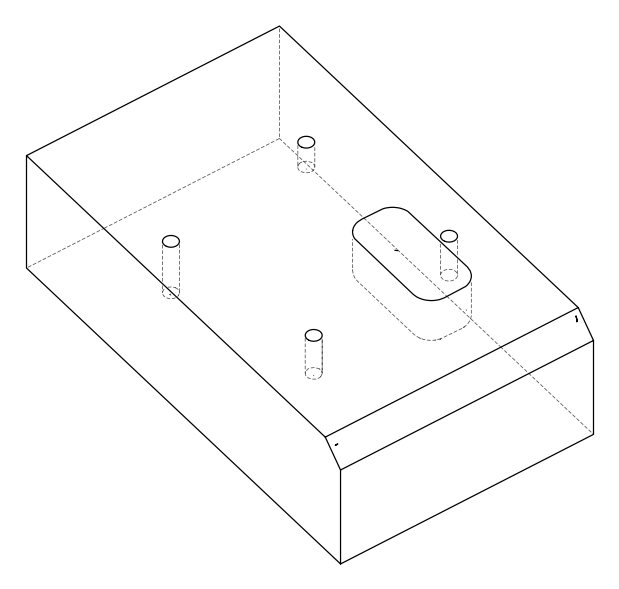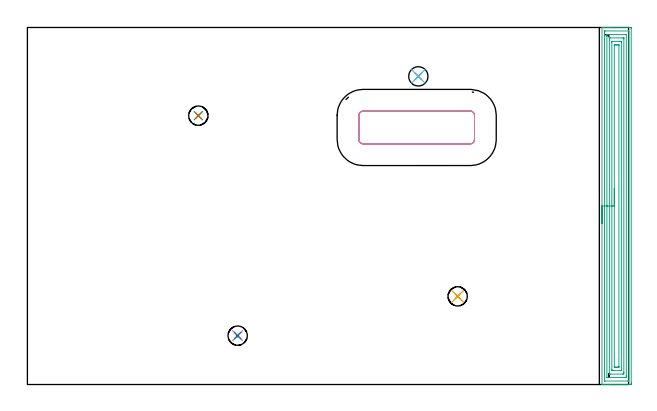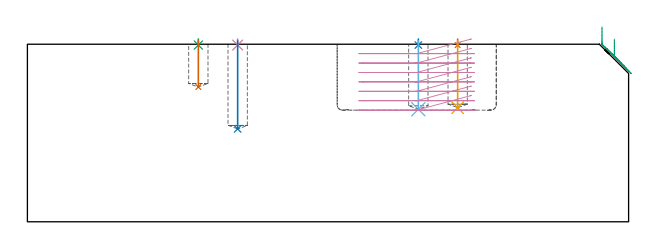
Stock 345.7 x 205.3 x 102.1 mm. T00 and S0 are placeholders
(PLAN: 10 operations, 3 tool changes, 14.2 min)
(1 SPOT_DRILL | STEP1POCKET | NXT0321_9005460120000 | 0.03 min | 0 mm3)
(2 SPOT_DRILL_1 | STEP1POCKET_1 | NXT0321_9005460120000 | 0.03 min | 1 mm3)
(3 SPOT_DRILL_2 | STEP1POCKET_2 | NXT0321_9005460120000 | 0.03 min | 1 mm3)
(4 SPOT_DRILL_3 | STEP1POCKET_3 | NXT0321_9005460120000 | 0.03 min | 1 mm3)
(5 DRILL_BLIND_HOLE_INTO_CENTER | STEP1POCKET | NXT0301_082 | 0.16 min | 3390 mm3)
(6 DRILL_BLIND_HOLE_INTO_CENTER_1 | STEP1POCKET_1 | NXT0301_082 | 0.16 min | 3478 mm3)
(7 DRILL_BLIND_HOLE_INTO_CENTER_2 | STEP1POCKET_2 | NXT0301_082 | 0.11 min | 2242 mm3)
(8 DRILL_BLIND_HOLE_INTO_CENTER_3 | STEP1POCKET_3 | NXT0301_082 | 0.2 min | 4567 mm3)
(9 AREA_MILL | FG_CHAMFER_SURFACE | UGT0205_001 | 10.2 min | 28973 mm3)
(10 MILL_RECTANGULAR_POCKET | POCKET_RECTANGULAR_STRAIGHT | NXT0201_007 | Follow Part, ap 6.25, ae 75% | 3.28 min | 144011 mm3)
(TOOL NXT0321_9005460120000 | NC Spot Drill, 142deg, 12mm, Carbide, Uncoated | D12 PA142 FL30 Z2)
(TOOL NXT0301_082 | Carbide Drill 11.1mm [860.1-1110-033A1-MM 2214] | D11.1 PA140 FL55 Z2)
(TOOL UGT0205_001 | Chamfer Mill 20 x 3 x 45 deg. | D20 FL50 Z2)
(TOOL NXT0201_007 | ENDMILL 25mm [R216.25-25050GCK54P 1620] | D25 R3 FL54 Z5)
(OP 1 SPOT_DRILL)
G17 G21 G94 G90
T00 M6
G54
G17 G0 G90 X247.4 Y50.7 S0 M3
G43 Z112.1 H0
G94 G81 G98 Z101.622 F250. R105.1
G80
M5
M2
(OP 2 SPOT_DRILL_1)
G17 G21 G94 G90
T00 M6
G54
G17 G0 G90 X224.8 Y177.2 S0 M3
G43 Z112.1 H0
G94 G81 G98 Z101.622 F250. R105.1
G80
M5
M2
(OP 3 SPOT_DRILL_2)
G17 G21 G94 G90
T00 M6
G54
G17 G0 G90 X98.3 Y154.6 S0 M3
G43 Z112.1 H0
G94 G81 G98 Z101.622 F250. R105.1
G80
M5
M2
(OP 4 SPOT_DRILL_3)
G17 G21 G94 G90
T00 M6
G54
G17 G0 G90 X120.9 Y28.1 S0 M3
G43 Z112.1 H0
G94 G81 G98 Z101.622 F250. R105.1
G80
M5
M2
(OP 5 DRILL_BLIND_HOLE_INTO_CENTER)
G17 G21 G94 G90
T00 M6
G54
G17 G0 G90 X247.4 Y50.7 S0 M3
G43 Z112.1 H1
G94 G81 G98 Z65.6 F250. R104.1
G80
M5
M2
(OP 6 DRILL_BLIND_HOLE_INTO_CENTER_1)
G17 G21 G94 G90
T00 M6
G54
G17 G0 G90 X224.8 Y177.2 S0 M3
G43 Z112.1 H1
G94 G81 G98 Z64.7 F250. R104.1
G80
M5
M2
(OP 7 DRILL_BLIND_HOLE_INTO_CENTER_2)
G17 G21 G94 G90
T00 M6
G54
G17 G0 G90 X98.3 Y154.6 S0 M3
G43 Z112.1 H1
G94 G81 G98 Z77.5 F250. R104.1
G80
M5
M2
(OP 8 DRILL_BLIND_HOLE_INTO_CENTER_3)
G17 G21 G94 G90
T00 M6
G54
G17 G0 G90 X120.9 Y28.1 S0 M3
G43 Z112.1 H1
G94 G81 G98 Z53.4 F250. R104.1
G80
M5
M2
(OP 9 AREA_MILL)
G17 G21 G94 G90
T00 M6
G54
G17 G0 G90 X330.4 Y92.653 S1061 M3
G43 Z112.1 H0
G94 G1 Y92.691 Z111.228 F250.
Y92.805 Z110.363
Y92.993 Z109.512
Y93.256 Z108.68
Y93.59 Z107.874
Y93.992 Z107.1
Y94.461 Z106.364
Y94.992 Z105.672
Y95.582 Z105.029
Y96.225 Z104.44
Y96.917 Z103.908
Y97.653 Z103.44
Y98.427 Z103.037
Y99.233 Z102.703
Y100.065 Z102.441
Y100.916 Z102.252
Y101.781 Z102.138
Y102.653 Z102.1
Y205.234
X330.43 Y205.29 Z102.068
X330.61 Y205.3 Z101.889
X330.699 Z101.8
X331.171 Z101.328
X331.743 Z100.752
X333.793 Z98.704
X334.389 Z98.105
X334.973 Z97.522
X346.739 Z85.758
X347.04 Y205.297 Z85.457
X347.192 Y205.29 Z85.305
X347.199 Y205.137 Z85.299
X347.2 Y204.71 Z85.3
Y1.016
X347.199 Y0.59 Z85.301
X347.195 Y0.13 Z85.303
X347.191 Y0.009 Z85.306
X346.739 Y0. Z85.758
X334.389 Z98.105
X333.793 Z98.704
X333.507 Z98.99
X331.743 Z100.752
X331.172 Z101.327
X330.861 Z101.638
X330.697 Y0.001 Z101.802
X330.406 Y0.01 Z102.093
X330.4 Y0.144 Z102.1
Y102.653
X331.814 Z100.686
X331.815 Y203.132 Z100.685
X331.817 Y203.234 Z100.683
X331.821 Y203.277 Z100.679
X331.888 Y203.29 Z100.612
X332.257 Y203.299 Z100.243
X345.488 Y203.3 Z87.012
X345.686 Y203.296 Z86.814
X345.778 Y203.29 Z86.722
X345.785 Y203. Z86.715
Y2.168
X345.783 Y2.066 Z86.717
X345.779 Y2.023 Z86.721
X345.712 Y2.01 Z86.788
X345.343 Y2.001 Z87.157
X332.112 Y2. Z100.388
X331.914 Y2.004 Z100.586
X331.822 Y2.01 Z100.678
X331.815 Y2.3 Z100.685
X331.814 Y102.653 Z100.686
X333.228 Z99.272
X333.229 Y200.253 Z99.271
Y200.534
X333.234 Y201.145 Z99.266
X333.235 Y201.276 Z99.265
X333.361 Y201.292 Z99.139
X333.507 Y201.296 Z98.993
X334.236 Y201.3 Z98.264
X334.389 Z98.111
X344.093 Y201.299 Z88.407
X344.247 Y201.295 Z88.253
X344.348 Y201.29 Z88.152
X344.366 Y201.284 Z88.134
X344.367 Y201.271 Z88.133
X344.37 Y201.238 Z88.13
X344.371 Y201.145 Z88.129
Y5.047
Y4.766
X344.366 Y4.155 Z88.134
X344.365 Y4.024 Z88.135
X344.239 Y4.008 Z88.261
X344.093 Y4.004 Z88.407
X343.364 Y4. Z89.136
X343.211 Z89.289
X333.507 Y4.001 Z98.993
X333.354 Y4.005 Z99.146
X333.252 Y4.01 Z99.248
X333.234 Y4.016 Z99.266
X333.233 Y4.029 Z99.267
X333.23 Y4.062 Z99.27
X333.229 Y4.155 Z99.271
X333.228 Y102.653 Z99.272
X334.643 Z97.857
Y198.214
X334.644 Y198.47 Z97.856
X334.649 Y199.099 Z97.851
X334.662 Y199.29 Z97.838
X335.333 Y199.3 Z97.167
X342.39 Z90.11
X342.752 Y199.298 Z89.748
X342.933 Y199.293 Z89.567
X342.951 Y199.29 Z89.549
X342.953 Y199.278 Z89.547
X342.956 Y199.245 Z89.544
X342.957 Y199.197 Z89.543
Y198.726
Y7.086
X342.956 Y6.83 Z89.544
X342.951 Y6.201 Z89.549
X342.938 Y6.01 Z89.562
X342.267 Y6. Z90.233
X335.21 Z97.29
X334.847 Y6.003 Z97.653
X334.667 Y6.007 Z97.833
X334.649 Y6.01 Z97.851
X334.647 Y6.022 Z97.853
X334.644 Y6.055 Z97.856
X334.643 Y6.103 Z97.857
Y6.574
Y102.653
X336.057 Z96.443
Y196.883
X336.059 Y197.079 Z96.441
X336.062 Y197.209 Z96.438
X336.066 Y197.291 Z96.434
X336.079 Y197.293 Z96.421
X336.154 Y197.297 Z96.346
X336.43 Y197.3 Z96.07
X340.841 Y197.299 Z91.659
X341.446 Y197.293 Z91.054
X341.526 Y197.29 Z90.974
X341.537 Y196.981 Z90.963
X341.542 Y196.785 Z90.958
X341.543 Y196.688 Z90.957
Y8.417
X341.541 Y8.221 Z90.959
X341.538 Y8.091 Z90.962
X341.534 Y8.009 Z90.966
X341.521 Y8.007 Z90.979
X341.446 Y8.003 Z91.054
X341.17 Y8. Z91.33
X336.759 Y8.001 Z95.741
X336.154 Y8.008 Z96.346
X336.074 Y8.01 Z96.426
X336.063 Y8.32 Z96.437
X336.058 Y8.515 Z96.442
X336.057 Y8.612 Z96.443
Y102.653
X337.471 Z95.029
X337.472 Y194.905 Z95.028
X337.473 Y195.131 Z95.027
X337.476 Y195.243 Z95.024
X337.478 Y195.29 Z95.022
X337.532 Y195.295 Z94.968
X337.918 Y195.298 Z94.582
X338.409 Y195.3 Z94.091
X338.8 Z93.7
X339.292 Z93.208
X339.682 Y195.297 Z92.818
X340.073 Y195.292 Z92.427
X340.119 Y195.29 Z92.381
X340.122 Y195.255 Z92.378
X340.126 Y195.176 Z92.374
X340.128 Y195.056 Z92.372
Y10.395
X340.127 Y10.169 Z92.373
X340.124 Y10.057 Z92.376
X340.122 Y10.01 Z92.378
X340.068 Y10.005 Z92.432
X339.682 Y10.002 Z92.818
X339.191 Y10. Z93.309
X338.8 Z93.7
X338.308 Z94.192
X337.918 Y10.003 Z94.582
X337.527 Y10.008 Z94.973
X337.481 Y10.01 Z95.019
X337.478 Y10.045 Z95.022
X337.474 Y10.124 Z95.026
X337.472 Y10.245 Z95.028
X337.471 Y102.653 Z95.029
Y103.524 Z95.067
Y104.389 Z95.181
Y105.241 Z95.37
Y106.073 Z95.632
Y106.879 Z95.966
Y107.653 Z96.369
Y108.388 Z96.837
Y109.081 Z97.368
Y109.724 Z97.958
Y110.313 Z98.601
Y110.844 Z99.293
Y111.313 Z100.029
Y111.716 Z100.803
Y112.05 Z101.609
Y112.312 Z102.441
Y112.501 Z103.292
Y112.615 Z104.157
Y112.653 Z105.029
G0 Z112.1
M5
M2
(OP 10 MILL_RECTANGULAR_POCKET)
G17 G21 G94 G90
T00 M6
G54
G17 G0 G90 X255.244 Y157.115 S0 M3
G43 Z112.1 H1
Z105.1
G94 G1 X255.156 Y157.143 Z105.075 F250.
X254.758 Y157.2 Z104.967
X254.6 Z104.925
X223.85 Z96.686
X193.1 F500.
G3 X190.6 Y154.7 R2.5
G1 Y140.9
G3 X193.1 Y138.4 R2.5
G1 X254.6
G3 X257.1 Y140.9 R2.5
G1 Y154.7
G3 X254.6 Y157.2 R2.5
G1 X223.85
X222.85
G0 X255.244 Y157.115 Z99.686
G1 X255.156 Y157.143 Z99.661 F250.
X254.758 Y157.2 Z99.553
X254.6 Z99.511
X223.85 Z91.271
X193.1 F500.
G3 X190.6 Y154.7 R2.5
G1 Y140.9
G3 X193.1 Y138.4 R2.5
G1 X254.6
G3 X257.1 Y140.9 R2.5
G1 Y154.7
G3 X254.6 Y157.2 R2.5
G1 X223.85
X222.85
G0 X255.244 Y157.115 Z94.271
G1 X255.156 Y157.143 Z94.247 F250.
X254.758 Y157.2 Z94.139
X254.6 Z94.097
X223.85 Z85.857
X193.1 F500.
G3 X190.6 Y154.7 R2.5
G1 Y140.9
G3 X193.1 Y138.4 R2.5
G1 X254.6
G3 X257.1 Y140.9 R2.5
G1 Y154.7
G3 X254.6 Y157.2 R2.5
G1 X223.85
X222.85
G0 X255.244 Y157.115 Z88.857
G1 X255.156 Y157.143 Z88.832 F250.
X254.758 Y157.2 Z88.725
X254.6 Z88.682
X223.85 Z80.443
X193.1 F500.
G3 X190.6 Y154.7 R2.5
G1 Y140.9
G3 X193.1 Y138.4 R2.5
G1 X254.6
G3 X257.1 Y140.9 R2.5
G1 Y154.7
G3 X254.6 Y157.2 R2.5
G1 X223.85
X222.85
G0 X255.244 Y157.115 Z83.443
G1 X255.156 Y157.143 Z83.418 F250.
X254.758 Y157.2 Z83.31
X254.6 Z83.268
X223.85 Z75.029
X193.1 F500.
G3 X190.6 Y154.7 R2.5
G1 Y140.9
G3 X193.1 Y138.4 R2.5
G1 X254.6
G3 X257.1 Y140.9 R2.5
G1 Y154.7
G3 X254.6 Y157.2 R2.5
G1 X223.85
X222.85
G0 X255.244 Y157.115 Z78.029
G1 X255.156 Y157.143 Z78.004 F250.
X254.758 Y157.2 Z77.896
X254.6 Z77.854
X223.85 Z69.614
X193.1 F500.
G3 X190.6 Y154.7 R2.5
G1 Y140.9
G3 X193.1 Y138.4 R2.5
G1 X254.6
G3 X257.1 Y140.9 R2.5
G1 Y154.7
G3 X254.6 Y157.2 R2.5
G1 X223.85
X222.85
G0 X255.244 Y157.115 Z72.614
G1 X255.156 Y157.143 Z72.589 F250.
X254.758 Y157.2 Z72.482
X254.6 Z72.439
X223.85 Z64.2
X193.1 F500.
G3 X190.6 Y154.7 R2.5
G1 Y140.9
G3 X193.1 Y138.4 R2.5
G1 X254.6
G3 X257.1 Y140.9 R2.5
G1 Y154.7
G3 X254.6 Y157.2 R2.5
G1 X223.85
X222.85
G0 Z112.1
M5
M2
